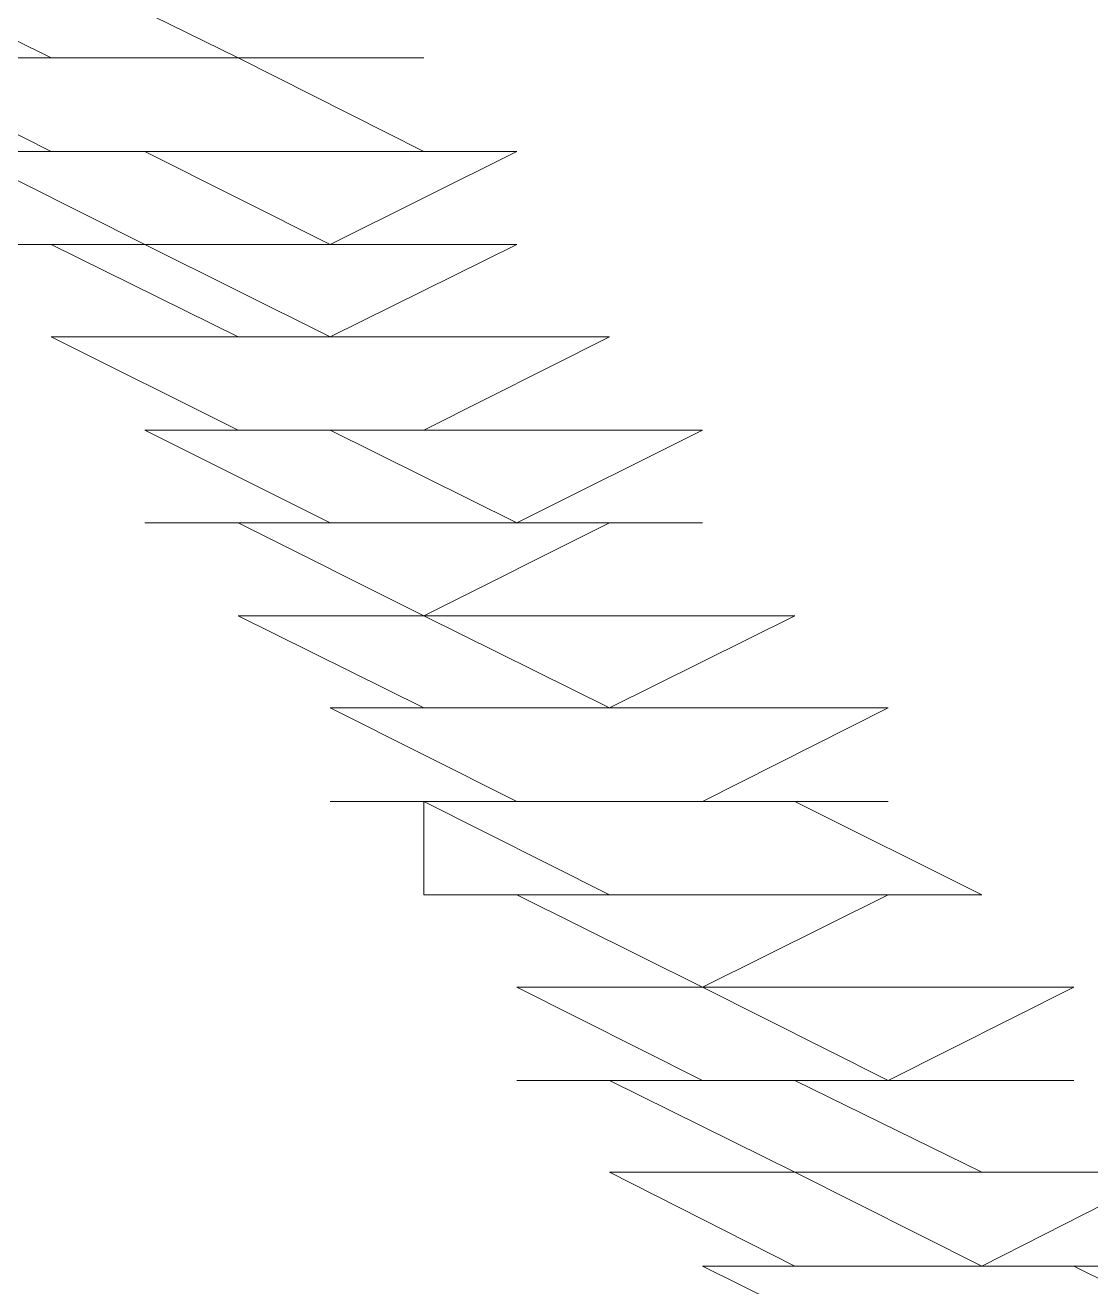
# Model space of a CAD drawing. Header units: millimetres. Extents: x 0 to 17945, y -132 to 1785.
# Drawn here: x 9886.468 to 9887.989, y 128.096 to 129.897 of the extents above; entities that cross this region are included whole.
import ezdxf

# ---------------------------------------------------------------- set-up
doc = ezdxf.new("R2010")
doc.units = ezdxf.units.MM

# ---------------------------------------------------------------- blocks, each defined once
blk = doc.blocks.new('TCR_GROWATT_40KTL3_X_FRONT')
at = {"color": 1, "lineweight": 9}
for points in [[(442.0628, 129.9815), (442.3277, 129.8501), (442.5946, 129.8501), (442.3277, 129.9815)], [(442.0628, 129.8501), (442.3277, 129.8501), (442.5946, 129.8501), (442.3277, 129.8501)], [(442.0628, 129.8501), (442.3277, 129.8501), (442.5946, 129.8501), (442.3277, 129.8501)], [(442.0628, 129.8501), (442.3277, 129.8501), (442.5946, 129.8501), (442.3277, 129.8501)], [(442.0628, 129.8501), (442.3277, 129.8501), (442.5946, 129.8501), (442.3277, 129.8501)], [(442.0628, 129.8501), (442.3277, 129.8501), (442.5946, 129.8501), (442.8595, 129.8501), (442.5946, 129.8501), (442.3277, 129.8501)], [(442.0628, 129.8501), (442.3277, 129.8501), (442.5946, 129.8501), (442.8595, 129.8501), (442.5946, 129.8501), (442.3277, 129.8501)], [(442.0628, 129.8501), (442.3277, 129.8501), (442.5946, 129.8501), (442.8595, 129.8501), (442.5946, 129.8501), (442.3277, 129.8501)], [(442.0628, 129.8501), (442.3277, 129.8501), (442.5946, 129.8501), (442.8595, 129.8501), (442.5946, 129.8501), (442.3277, 129.8501)], [(442.0628, 129.8501), (442.3277, 129.8501), (442.5946, 129.8501), (442.8595, 129.8501), (442.5946, 129.8501), (442.3277, 129.8501)], [(442.0628, 129.8501), (442.3277, 129.8501), (442.5946, 129.8501), (442.8595, 129.8501), (442.5946, 129.8501), (442.3277, 129.8501)], [(442.0628, 129.8501), (442.3277, 129.8501), (442.5946, 129.8501), (442.8595, 129.8501), (442.5946, 129.8501), (442.3277, 129.8501)], [(442.0628, 129.8501), (442.3277, 129.8501), (442.5946, 129.8501), (442.8595, 129.8501), (442.5946, 129.8501), (442.3277, 129.8501)], [(442.0628, 129.7163), (442.3277, 129.7163), (442.5946, 129.7163), (442.8595, 129.7163), (442.5946, 129.7163), (442.3277, 129.7163)], [(442.0628, 129.7163), (442.3277, 129.7163), (442.5946, 129.7163), (442.8595, 129.7163), (442.5946, 129.7163), (442.3277, 129.7163)], [(442.1966, 129.7163), (442.4614, 129.7163), (442.7257, 129.7163), (442.4614, 129.7163)], [(442.1966, 129.7163), (442.4614, 129.7163), (442.7257, 129.7163), (442.4614, 129.7163)], [(442.1966, 129.7163), (442.4614, 129.7163), (442.7257, 129.7163), (442.4614, 129.7163)], [(442.1966, 129.7163), (442.4614, 129.7163), (442.7257, 129.7163), (442.4614, 129.7163)], [(442.1966, 129.7163), (442.4614, 129.7163), (442.7257, 129.7163), (442.4614, 129.7163)], [(442.1966, 129.7163), (442.4614, 129.7163), (442.7257, 129.7163), (442.4614, 129.7163)], [(442.1966, 129.7163), (442.4614, 129.7163), (442.7257, 129.7163), (442.4614, 129.7163)], [(442.1966, 129.7163), (442.4614, 129.7163), (442.7257, 129.7163), (442.4614, 129.7163)], [(442.1966, 129.7163), (442.4614, 129.7163), (442.7257, 129.7163), (442.9924, 129.7163), (442.7257, 129.7163), (442.4614, 129.7163)], [(442.1966, 129.7163), (442.4614, 129.7163), (442.7257, 129.7163), (442.9924, 129.7163), (442.7257, 129.7163), (442.4614, 129.7163)], [(442.1966, 129.7163), (442.4614, 129.5835), (442.7257, 129.5835), (442.9924, 129.5835), (442.7257, 129.5835), (442.4614, 129.7163)], [(442.1966, 129.7163), (442.4614, 129.7163), (442.7257, 129.7163), (442.9924, 129.7163), (442.7257, 129.5835), (442.4614, 129.7163)], [(442.1966, 129.5835), (442.4614, 129.5835), (442.7257, 129.5835), (442.9924, 129.5835), (442.7257, 129.5835), (442.4614, 129.5835)], [(442.1966, 129.5835), (442.4614, 129.5835), (442.7257, 129.5835), (442.9924, 129.5835), (442.7257, 129.5835), (442.4614, 129.5835)], [(442.1966, 129.5835), (442.4614, 129.5835), (442.7257, 129.5835), (442.9924, 129.5835), (442.7257, 129.5835), (442.4614, 129.5835)], [(442.1966, 129.5835), (442.4614, 129.5835), (442.7257, 129.5835), (442.9924, 129.5835), (442.7257, 129.5835), (442.4614, 129.5835)], [(442.1966, 129.5835), (442.4614, 129.5835), (442.7257, 129.5835), (442.9924, 129.5835), (442.7257, 129.5835), (442.4614, 129.5835)], [(442.1966, 129.5835), (442.4614, 129.5835), (442.7257, 129.5835), (442.9924, 129.5835), (442.7257, 129.5835), (442.4614, 129.5835)], [(442.1966, 129.5835), (442.4614, 129.5835), (442.7257, 129.5835), (442.9924, 129.5835), (442.7257, 129.5835), (442.4614, 129.5835)], [(442.1966, 129.5835), (442.4614, 129.5835), (442.7257, 129.5835), (442.9924, 129.5835), (442.7257, 129.5835), (442.4614, 129.5835)], [(442.1966, 129.5835), (442.4614, 129.5835), (442.7257, 129.5835), (442.9924, 129.5835), (442.7257, 129.5835), (442.4614, 129.5835)], [(442.3277, 129.5835), (442.5946, 129.5835), (442.8595, 129.5835), (442.5946, 129.5835)], [(442.3277, 129.5835), (442.5946, 129.5835), (442.8595, 129.5835), (442.5946, 129.5835)], [(442.3277, 129.5835), (442.5946, 129.5835), (442.8595, 129.5835), (442.4614, 129.5835)], [(442.3277, 129.5835), (442.5946, 129.4515), (442.8595, 129.4515), (442.5946, 129.4515)], [(442.3277, 129.5835), (442.7257, 129.5835), (442.9924, 129.5835), (442.7257, 129.4515), (442.4614, 129.5835)], [(442.3277, 129.4515), (442.5946, 129.4515), (442.8595, 129.4515), (442.5946, 129.4515)], [(442.3277, 129.4515), (442.5946, 129.4515), (442.8595, 129.4515), (442.5946, 129.4515)], [(442.3277, 129.4515), (442.5946, 129.4515), (442.8595, 129.4515), (442.5946, 129.4515)], [(442.3277, 129.4515), (442.5946, 129.4515), (442.8595, 129.4515), (443.1246, 129.4515), (442.8595, 129.4515), (442.5946, 129.4515)], [(442.3277, 129.4515), (442.5946, 129.4515), (442.8595, 129.4515), (443.1246, 129.4515), (442.8595, 129.4515), (442.5946, 129.4515)], [(442.3277, 129.4515), (442.5946, 129.4515), (442.8595, 129.4515), (443.1246, 129.4515), (442.8595, 129.4515), (442.5946, 129.4515)], [(442.3277, 129.4515), (442.5946, 129.4515), (442.8595, 129.4515), (443.1246, 129.4515), (442.8595, 129.4515), (442.5946, 129.4515)], [(442.3277, 129.4515), (442.5946, 129.4515), (442.8595, 129.4515), (443.1246, 129.4515), (442.8595, 129.4515), (442.5946, 129.4515)], [(442.3277, 129.4515), (442.5946, 129.3183), (442.8595, 129.3183), (443.1246, 129.3183), (442.8595, 129.3183), (442.5946, 129.3183)], [(442.3277, 129.4515), (442.5946, 129.4515), (442.8595, 129.4515), (443.1246, 129.4515), (442.8595, 129.3183), (442.5946, 129.3183)], [(442.4614, 129.3183), (442.7257, 129.3183), (442.9924, 129.3183), (442.7257, 129.3183)], [(442.4614, 129.3183), (442.7257, 129.3183), (442.9924, 129.3183), (442.7257, 129.3183)], [(442.4614, 129.3183), (442.7257, 129.3183), (442.9924, 129.3183), (442.7257, 129.3183)], [(442.4614, 129.3183), (442.7257, 129.3183), (442.9924, 129.3183), (442.7257, 129.3183)], [(442.4614, 129.3183), (442.7257, 129.3183), (442.9924, 129.3183), (442.5946, 129.3183)], [(442.4614, 129.3183), (442.7257, 129.3183), (442.9924, 129.3183), (442.5946, 129.3183)], [(442.4614, 129.3183), (442.7257, 129.3183), (442.9924, 129.3183), (442.7257, 129.3183)], [(442.4614, 129.3183), (442.7257, 129.3183), (442.9924, 129.3183), (443.2575, 129.3183), (442.9924, 129.3183), (442.7257, 129.3183)], [(442.4614, 129.3183), (442.7257, 129.3183), (442.9924, 129.3183), (443.2575, 129.3183), (442.9924, 129.3183), (442.7257, 129.3183)], [(442.4614, 129.3183), (442.7257, 129.1863), (442.9924, 129.1863), (443.2575, 129.1863), (442.9924, 129.1863), (442.7257, 129.3183)], [(442.4614, 129.3183), (442.7257, 129.3183), (442.9924, 129.3183), (443.2575, 129.3183), (442.9924, 129.1863), (442.7257, 129.3183)], [(442.4614, 129.1863), (442.7257, 129.1863), (442.9924, 129.1863), (443.2575, 129.1863), (442.9924, 129.1863), (442.7257, 129.1863)], [(442.4614, 129.1863), (442.7257, 129.1863), (442.9924, 129.1863), (443.2575, 129.1863), (442.9924, 129.1863), (442.7257, 129.1863)], [(442.4614, 129.1863), (442.7257, 129.1863), (442.9924, 129.1863), (443.2575, 129.1863), (442.9924, 129.1863), (442.7257, 129.1863)], [(442.4614, 129.1863), (442.7257, 129.1863), (442.9924, 129.1863), (443.2575, 129.1863), (442.9924, 129.1863), (442.7257, 129.1863)], [(442.4614, 129.1863), (442.7257, 129.1863), (442.9924, 129.1863), (443.2575, 129.1863), (442.9924, 129.1863), (442.7257, 129.1863)], [(442.5946, 129.1863), (442.8595, 129.1863), (443.1246, 129.1863), (442.8595, 129.1863)], [(442.5946, 129.1863), (442.8595, 129.1863), (443.1246, 129.1863), (442.8595, 129.1863)], [(442.5946, 129.1863), (442.8595, 129.1863), (443.1246, 129.1863), (442.8595, 129.1863)], [(442.5946, 129.1863), (442.8595, 129.1863), (443.1246, 129.1863), (442.8595, 129.1863)], [(442.5946, 129.1863), (442.8595, 129.1863), (443.1246, 129.1863), (442.8595, 129.1863)], [(442.5946, 129.1863), (442.8595, 129.1863), (443.1246, 129.1863), (442.8595, 129.1863)], [(442.5946, 129.1863), (442.8595, 129.1863), (443.1246, 129.1863), (442.8595, 129.1863)], [(442.5946, 129.1863), (442.8595, 129.1863), (443.1246, 129.1863), (442.8595, 129.1863)], [(442.5946, 129.1863), (442.8595, 129.0534), (443.1246, 129.0534), (442.8595, 129.0534)], [(442.5946, 129.1863), (442.8595, 129.1863), (443.1246, 129.1863), (442.8595, 129.0534)], [(442.5946, 129.0534), (442.8595, 129.0534), (443.1246, 129.0534), (442.8595, 129.0534)], [(442.5946, 129.0534), (442.8595, 129.0534), (443.1246, 129.0534), (442.8595, 129.0534)], [(442.5946, 129.0534), (442.8595, 129.0534), (443.1246, 129.0534), (443.3895, 129.0534), (443.1246, 129.0534), (442.8595, 129.0534)], [(442.5946, 129.0534), (442.8595, 129.0534), (443.1246, 129.0534), (443.3895, 129.0534), (443.1246, 129.0534), (442.8595, 129.0534)], [(442.5946, 129.0534), (442.8595, 129.0534), (443.1246, 129.0534), (443.3895, 129.0534), (443.1246, 129.0534), (442.8595, 129.0534)], [(442.5946, 129.0534), (442.8595, 129.0534), (443.1246, 129.0534), (443.3895, 129.0534), (443.1246, 129.0534), (442.8595, 129.0534)], [(442.5946, 129.0534), (442.8595, 129.0534), (443.1246, 129.0534), (443.3895, 129.0534), (443.1246, 129.0534), (442.8595, 129.0534)], [(442.5946, 129.0534), (442.8595, 129.0534), (443.1246, 129.0534), (443.3895, 129.0534), (443.1246, 129.0534), (442.8595, 129.0534)], [(442.5946, 129.0534), (442.8595, 129.0534), (443.1246, 129.0534), (443.3895, 129.0534), (443.1246, 129.0534), (442.8595, 129.0534)], [(442.5946, 129.0534), (442.8595, 128.922), (443.1246, 128.922), (443.3895, 128.922), (443.1246, 128.922), (442.8595, 129.0534)], [(442.5946, 129.0534), (442.8595, 129.0534), (443.1246, 129.0534), (443.3895, 129.0534), (443.1246, 128.922), (442.8595, 129.0534)], [(442.7257, 128.922), (442.9924, 128.922), (443.2575, 128.922), (442.9924, 128.922)], [(442.7257, 128.922), (442.9924, 128.922), (443.2575, 128.922), (442.9924, 128.922)], [(442.7257, 128.922), (442.9924, 128.922), (443.2575, 128.922), (442.9924, 128.922)], [(442.7257, 128.922), (442.9924, 128.922), (443.2575, 128.922), (442.9924, 128.922)], [(442.7257, 128.922), (442.9924, 128.922), (443.2575, 128.922), (442.9924, 128.922)], [(442.7257, 128.922), (442.9924, 128.922), (443.2575, 128.922), (442.9924, 128.922)], [(442.7257, 128.922), (442.9924, 128.922), (443.2575, 128.922), (442.9924, 128.922)], [(442.7257, 128.922), (442.9924, 128.922), (443.2575, 128.922), (443.5224, 128.922), (443.2575, 128.922), (442.9924, 128.922)], [(442.7257, 128.922), (442.9924, 128.922), (443.2575, 128.922), (443.5224, 128.922), (443.2575, 128.922), (442.9924, 128.922)], [(442.7257, 128.922), (442.9924, 128.922), (443.2575, 128.922), (443.5224, 128.922), (443.2575, 128.922), (442.9924, 128.922)], [(442.7257, 128.922), (442.9924, 128.922), (443.2575, 128.922), (443.5224, 128.922), (443.2575, 128.922), (442.9924, 128.922)], [(442.7257, 128.922), (442.9924, 128.7883), (443.2575, 128.7883), (443.5224, 128.7883), (443.2575, 128.7883), (442.9924, 128.7883)], [(442.7257, 128.922), (442.9924, 128.922), (443.2575, 128.922), (443.5224, 128.922), (443.2575, 128.7883), (442.9924, 128.7883)], [(442.7257, 128.7883), (442.9924, 128.7883), (443.2575, 128.7883), (443.5224, 128.7883), (443.2575, 128.7883), (442.9924, 128.7883)], [(442.7257, 128.7883), (442.9924, 128.7883), (443.2575, 128.7883), (443.5224, 128.7883), (443.2575, 128.7883), (442.9924, 128.7883)], [(442.7257, 128.7883), (442.9924, 128.7883), (443.2575, 128.7883), (443.5224, 128.7883), (443.2575, 128.7883), (442.9924, 128.7883)], [(442.7257, 128.7883), (442.9924, 128.7883), (443.2575, 128.7883), (443.5224, 128.7883), (443.2575, 128.7883), (442.9924, 128.7883)], [(442.7257, 128.7883), (442.9924, 128.7883), (443.2575, 128.7883), (443.5224, 128.7883), (443.2575, 128.7883), (442.9924, 128.7883)], [(442.7257, 128.7883), (442.9924, 128.7883), (443.2575, 128.7883), (443.5224, 128.7883), (443.2575, 128.7883), (442.9924, 128.7883)], [(442.7257, 128.7883), (442.9924, 128.7883), (443.2575, 128.7883), (443.5224, 128.7883), (443.2575, 128.7883), (442.9924, 128.7883)], [(442.7257, 128.7883), (442.9924, 128.7883), (443.2575, 128.7883), (443.5224, 128.7883), (443.2575, 128.7883), (442.9924, 128.7883)], [(442.7257, 128.7883), (442.9924, 128.7883), (443.2575, 128.7883), (443.5224, 128.7883), (443.2575, 128.7883), (442.9924, 128.7883)], [(442.8595, 128.7883), (443.1246, 128.7883), (443.3895, 128.7883), (443.1246, 128.7883)], [(442.8595, 128.7883), (443.1246, 128.7883), (443.3895, 128.7883), (443.1246, 128.7883)], [(442.8595, 128.7883), (443.1246, 128.7883), (443.3895, 128.7883), (443.1246, 128.7883)], [(442.8595, 128.7883), (443.1246, 128.7883), (443.3895, 128.7883), (443.1246, 128.7883)], [(442.8595, 128.7883), (443.1246, 128.6554), (443.3895, 128.6554), (443.6562, 128.6554), (443.3895, 128.6554), (443.1246, 128.6554), (442.8595, 128.6554)], [(442.8595, 128.7883), (443.1246, 128.7883), (443.3895, 128.7883), (443.6562, 128.6554), (443.3895, 128.6554), (443.1246, 128.6554), (442.8595, 128.6554)], [(442.8595, 128.6554), (443.1246, 128.6554), (443.3895, 128.6554), (443.6562, 128.6554), (443.3895, 128.6554), (443.1246, 128.6554)], [(442.8595, 128.6554), (443.1246, 128.6554), (443.3895, 128.6554), (443.6562, 128.6554), (443.3895, 128.6554), (443.1246, 128.6554)], [(442.8595, 128.6554), (443.1246, 128.6554), (443.3895, 128.6554), (443.6562, 128.6554), (443.3895, 128.6554), (443.1246, 128.6554)], [(442.8595, 128.6554), (443.1246, 128.6554), (443.3895, 128.6554), (443.6562, 128.6554), (443.3895, 128.6554), (443.1246, 128.6554)], [(442.8595, 128.6554), (443.1246, 128.6554), (443.3895, 128.6554), (443.6562, 128.6554), (443.3895, 128.6554), (443.1246, 128.6554)], [(442.8595, 128.6554), (443.1246, 128.6554), (443.3895, 128.6554), (443.6562, 128.6554), (443.3895, 128.6554), (443.1246, 128.6554)], [(442.9924, 128.6554), (443.2575, 128.5234), (443.5224, 128.5234), (443.2575, 128.5234)], [(442.9924, 128.6554), (443.2575, 128.6554), (443.5224, 128.6554), (443.2575, 128.5234)], [(442.9924, 128.5234), (443.2575, 128.5234), (443.5224, 128.5234), (443.2575, 128.5234)], [(442.9924, 128.5234), (443.2575, 128.5234), (443.5224, 128.5234), (443.2575, 128.5234)], [(442.9924, 128.5234), (443.2575, 128.5234), (443.5224, 128.5234), (443.2575, 128.5234)], [(442.9924, 128.5234), (443.2575, 128.5234), (443.5224, 128.5234), (443.2575, 128.5234)], [(442.9924, 128.5234), (443.2575, 128.5234), (443.5224, 128.5234), (443.2575, 128.5234)], [(442.9924, 128.5234), (443.2575, 128.5234), (443.5224, 128.5234), (443.2575, 128.5234)], [(442.9924, 128.5234), (443.2575, 128.5234), (443.5224, 128.5234), (443.2575, 128.5234)], [(442.9924, 128.5234), (443.2575, 128.5234), (443.5224, 128.5234), (443.2575, 128.5234)], [(442.9924, 128.5234), (443.2575, 128.5234), (443.5224, 128.5234), (443.2575, 128.5234)], [(442.9924, 128.5234), (443.2575, 128.5234), (443.5224, 128.5234), (443.7875, 128.5234), (443.5224, 128.5234), (443.2575, 128.5234)], [(442.9924, 128.5234), (443.2575, 128.5234), (443.5224, 128.5234), (443.7875, 128.5234), (443.5224, 128.5234), (443.2575, 128.5234)], [(442.9924, 128.5234), (443.2575, 128.3902), (443.5224, 128.3902), (443.7875, 128.3902), (443.5224, 128.3902), (443.2575, 128.5234)], [(442.9924, 128.5234), (443.2575, 128.5234), (443.5224, 128.5234), (443.7875, 128.5234), (443.5224, 128.3902), (443.2575, 128.5234)], [(442.9924, 128.3902), (443.2575, 128.3902), (443.5224, 128.3902), (443.7875, 128.3902), (443.5224, 128.3902), (443.2575, 128.3902)], [(442.9924, 128.3902), (443.2575, 128.3902), (443.5224, 128.3902), (443.7875, 128.3902), (443.5224, 128.3902), (443.2575, 128.3902)], [(442.9924, 128.3902), (443.2575, 128.3902), (443.5224, 128.3902), (443.7875, 128.3902), (443.5224, 128.3902), (443.2575, 128.3902)], [(442.9924, 128.3902), (443.2575, 128.3902), (443.5224, 128.3902), (443.7875, 128.3902), (443.5224, 128.3902), (443.2575, 128.3902)], [(442.9924, 128.3902), (443.2575, 128.3902), (443.5224, 128.3902), (443.7875, 128.3902), (443.5224, 128.3902), (443.2575, 128.3902)], [(442.9924, 128.3902), (443.2575, 128.3902), (443.5224, 128.3902), (443.7875, 128.3902), (443.5224, 128.3902), (443.2575, 128.3902)], [(443.1246, 128.3902), (443.3895, 128.3902), (443.6562, 128.3902), (443.3895, 128.3902)], [(443.1246, 128.3902), (443.3895, 128.3902), (443.6562, 128.3902), (443.3895, 128.3902)], [(443.1246, 128.3902), (443.3895, 128.3902), (443.6562, 128.3902), (443.3895, 128.3902)], [(443.1246, 128.3902), (443.3895, 128.3902), (443.6562, 128.3902), (443.3895, 128.3902)], [(443.1246, 128.3902), (443.3895, 128.3902), (443.6562, 128.3902), (443.3895, 128.3902)], [(443.1246, 128.3902), (443.3895, 128.3902), (443.6562, 128.3902), (443.3895, 128.3902)], [(443.1246, 128.3902), (443.3895, 128.3902), (443.6562, 128.3902), (443.3895, 128.3902)], [(443.1246, 128.3902), (443.3895, 128.3902), (443.6562, 128.3902), (443.3895, 128.3902)], [(443.1246, 128.3902), (443.3895, 128.2591), (443.6562, 128.2591), (443.3895, 128.3902)], [(443.1246, 128.3902), (443.3895, 128.3902), (443.6562, 128.3902), (443.3895, 128.3902)], [(443.1246, 128.2591), (443.3895, 128.2591), (443.6562, 128.2591), (443.9204, 128.2591), (443.6562, 128.2591), (443.3895, 128.2591)], [(443.1246, 128.2591), (443.3895, 128.2591), (443.6562, 128.2591), (443.9204, 128.2591), (443.6562, 128.2591), (443.3895, 128.2591)], [(443.1246, 128.2591), (443.3895, 128.2591), (443.6562, 128.2591), (443.9204, 128.2591), (443.6562, 128.2591), (443.3895, 128.2591)], [(443.1246, 128.2591), (443.3895, 128.2591), (443.6562, 128.2591), (443.9204, 128.2591), (443.6562, 128.2591), (443.3895, 128.2591)], [(443.1246, 128.2591), (443.3895, 128.2591), (443.6562, 128.2591), (443.9204, 128.2591), (443.6562, 128.2591), (443.3895, 128.2591)], [(443.1246, 128.2591), (443.3895, 128.2591), (443.6562, 128.2591), (443.9204, 128.2591), (443.6562, 128.2591), (443.3895, 128.2591)], [(443.1246, 128.2591), (443.3895, 128.2591), (443.6562, 128.2591), (443.9204, 128.2591), (443.6562, 128.2591), (443.3895, 128.2591)], [(443.1246, 128.2591), (443.3895, 128.2591), (443.6562, 128.2591), (443.9204, 128.2591), (443.6562, 128.2591), (443.3895, 128.2591)], [(443.1246, 128.2591), (443.3895, 128.2591), (443.6562, 128.2591), (443.9204, 128.2591), (443.6562, 128.2591), (443.3895, 128.2591)], [(443.1246, 128.2591), (443.3895, 128.2591), (443.6562, 128.2591), (443.9204, 128.2591), (443.6562, 128.2591), (443.3895, 128.2591)], [(443.1246, 128.2591), (443.3895, 128.2591), (443.6562, 128.2591), (443.9204, 128.2591), (443.6562, 128.2591), (443.3895, 128.2591)], [(443.1246, 128.2591), (443.3895, 128.2591), (443.6562, 128.2591), (443.9204, 128.2591), (443.6562, 128.2591), (443.3895, 128.2591)], [(443.1246, 128.2591), (443.3895, 128.2591), (443.6562, 128.2591), (443.9204, 128.2591), (443.6562, 128.2591), (443.3895, 128.2591)], [(443.1246, 128.2591), (443.3895, 128.1253), (443.6562, 128.1253), (443.9204, 128.1253), (443.6562, 128.1253), (443.3895, 128.2591)], [(443.1246, 128.2591), (443.3895, 128.2591), (443.6562, 128.2591), (443.9204, 128.2591), (443.6562, 128.1253), (443.3895, 128.2591)], [(443.2575, 128.1253), (443.5224, 128.1253), (443.7875, 128.1253), (443.5224, 128.1253)], [(443.2575, 128.1253), (443.5224, 128.1253), (443.7875, 128.1253), (443.5224, 128.1253)], [(443.2575, 128.1253), (443.5224, 128.1253), (443.7875, 128.1253), (443.5224, 128.1253)], [(443.2575, 128.1253), (443.5224, 128.1253), (443.7875, 128.1253), (443.5224, 128.1253)], [(443.2575, 128.1253), (443.5224, 128.1253), (443.7875, 128.1253), (443.5224, 128.1253)], [(443.2575, 128.1253), (443.5224, 128.1253), (443.7875, 128.1253), (443.5224, 128.1253)], [(443.2575, 128.1253), (443.5224, 128.1253), (443.7875, 128.1253), (443.5224, 128.1253)], [(443.2575, 128.1253), (443.5224, 128.1253), (443.7875, 128.1253), (444.0527, 128.1253), (443.7875, 128.1253), (443.5224, 128.1253)], [(443.2575, 128.1253), (443.5224, 128.1253), (443.7875, 128.1253), (444.0527, 128.1253), (443.7875, 128.1253), (443.5224, 128.1253)], [(443.2575, 128.1253), (443.5224, 127.994), (443.7875, 127.994), (444.0527, 127.994), (443.7875, 128.1253), (443.5224, 128.1253)], [(443.2575, 128.1253), (443.5224, 128.1253), (443.7875, 128.1253), (444.0527, 128.1253), (443.7875, 128.1253), (443.5224, 128.1253)]]:
    blk.add_lwpolyline(points, close=True, dxfattribs=at)
for points in [[(442.0628, 129.8501), (442.3277, 129.8501), (442.5946, 129.8501), (442.7257, 129.8501)], [(442.7257, 129.8501), (442.4614, 129.8501), (442.1966, 129.8501), (442.0628, 129.8501)], [(442.0628, 129.8501), (442.3277, 129.8501), (442.5946, 129.8501), (442.7257, 129.8501)], [(442.7257, 129.8501), (442.4614, 129.8501), (442.1966, 129.8501), (442.0628, 129.8501)], [(442.0628, 129.8501), (442.3277, 129.8501), (442.5946, 129.8501), (442.8595, 129.8501)], [(442.8595, 129.8501), (442.5946, 129.8501), (442.3277, 129.8501), (442.0628, 129.8501)], [(442.0628, 129.8501), (442.3277, 129.8501), (442.5946, 129.8501), (442.8595, 129.8501)], [(442.8595, 129.8501), (442.5946, 129.8501), (442.3277, 129.8501), (442.0628, 129.8501)], [(442.0628, 129.8501), (442.3277, 129.8501), (442.5946, 129.8501), (442.8595, 129.8501)], [(442.8595, 129.8501), (442.5946, 129.8501), (442.3277, 129.8501), (442.0628, 129.8501)], [(442.0628, 129.8501), (442.3277, 129.7163), (442.5946, 129.7163), (442.8595, 129.7163)], [(442.8595, 129.7163), (442.5946, 129.8501), (442.3277, 129.8501), (442.0628, 129.8501)], [(442.1966, 129.7163), (442.4614, 129.7163), (442.7257, 129.7163), (442.9924, 129.7163)], [(442.8595, 129.7163), (442.5946, 129.7163), (442.3277, 129.7163), (442.1966, 129.7163)], [(442.1966, 129.7163), (442.4614, 129.7163), (442.7257, 129.7163), (442.9924, 129.7163)], [(442.8595, 129.7163), (442.5946, 129.7163), (442.3277, 129.7163), (442.1966, 129.7163)], [(442.1966, 129.7163), (442.4614, 129.7163), (442.7257, 129.7163), (442.9924, 129.7163)], [(442.8595, 129.7163), (442.5946, 129.7163), (442.3277, 129.7163), (442.1966, 129.7163)], [(442.1966, 129.7163), (442.4614, 129.7163), (442.7257, 129.7163), (442.9924, 129.7163)], [(442.8595, 129.7163), (442.5946, 129.7163), (442.3277, 129.7163), (442.1966, 129.7163)], [(442.1966, 129.5835), (442.4614, 129.5835), (442.7257, 129.5835), (442.9924, 129.5835)], [(442.9924, 129.5835), (442.7257, 129.5835), (442.4614, 129.5835), (442.1966, 129.5835)], [(442.1966, 129.5835), (442.4614, 129.5835), (442.7257, 129.5835), (442.9924, 129.5835)], [(442.9924, 129.5835), (442.7257, 129.5835), (442.4614, 129.5835), (442.1966, 129.5835)], [(442.1966, 129.5835), (442.4614, 129.5835), (442.7257, 129.5835), (442.9924, 129.5835)], [(442.9924, 129.5835), (442.7257, 129.5835), (442.4614, 129.5835), (442.1966, 129.5835)], [(442.3277, 129.5835), (442.5946, 129.5835), (442.8595, 129.5835), (442.9924, 129.5835)], [(442.9924, 129.5835), (442.7257, 129.5835), (442.4614, 129.5835), (442.3277, 129.5835)], [(442.3277, 129.5835), (442.5946, 129.5835), (442.8595, 129.5835), (442.9924, 129.5835)], [(442.9924, 129.5835), (442.7257, 129.5835), (442.4614, 129.5835), (442.3277, 129.5835)], [(442.3277, 129.5835), (442.7257, 129.5835), (442.9924, 129.5835)], [(442.9924, 129.5835), (442.7257, 129.5835), (442.4614, 129.5835), (442.3277, 129.5835)], [(442.3277, 129.4515), (442.5946, 129.4515), (442.8595, 129.4515), (442.9924, 129.4515)], [(442.9924, 129.4515), (442.7257, 129.4515), (442.4614, 129.4515), (442.3277, 129.4515)], [(442.3277, 129.4515), (442.5946, 129.4515), (442.8595, 129.4515), (442.9924, 129.4515)], [(442.9924, 129.4515), (442.7257, 129.4515), (442.4614, 129.4515), (442.3277, 129.4515)], [(442.3277, 129.4515), (442.5946, 129.4515), (442.8595, 129.4515), (442.9924, 129.4515)], [(442.9924, 129.4515), (442.7257, 129.4515), (442.4614, 129.4515), (442.3277, 129.4515)], [(442.3277, 129.4515), (442.5946, 129.4515), (442.8595, 129.4515), (442.9924, 129.4515)], [(442.9924, 129.4515), (442.7257, 129.4515), (442.4614, 129.4515), (442.3277, 129.4515)], [(442.3277, 129.4515), (442.5946, 129.4515), (442.8595, 129.4515), (442.9924, 129.4515)], [(442.9924, 129.4515), (442.7257, 129.4515), (442.4614, 129.4515), (442.3277, 129.4515)], [(442.3277, 129.4515), (442.5946, 129.4515), (442.8595, 129.4515), (443.1246, 129.4515)], [(443.1246, 129.4515), (442.8595, 129.4515), (442.5946, 129.4515), (442.3277, 129.4515)], [(442.4614, 129.3183), (442.7257, 129.3183), (442.9924, 129.3183), (443.1246, 129.3183)], [(443.1246, 129.3183), (442.8595, 129.3183), (442.5946, 129.3183), (442.4614, 129.3183)], [(442.4614, 129.3183), (442.7257, 129.3183), (442.9924, 129.3183), (443.1246, 129.3183)], [(443.1246, 129.3183), (442.8595, 129.3183), (442.5946, 129.3183), (442.4614, 129.3183)], [(442.4614, 129.3183), (442.7257, 129.3183), (442.9924, 129.3183), (443.1246, 129.3183)], [(443.1246, 129.3183), (442.8595, 129.3183), (442.5946, 129.3183), (442.4614, 129.3183)], [(442.4614, 129.3183), (442.7257, 129.3183), (442.9924, 129.3183), (443.1246, 129.3183)], [(443.1246, 129.3183), (442.8595, 129.3183), (442.5946, 129.3183), (442.4614, 129.3183)], [(442.4614, 129.3183), (442.7257, 129.3183), (442.9924, 129.3183), (443.1246, 129.3183)], [(443.1246, 129.3183), (442.8595, 129.3183), (442.5946, 129.3183), (442.4614, 129.3183)], [(442.4614, 129.1863), (442.7257, 129.1863), (442.9924, 129.1863), (443.2575, 129.1863)], [(443.2575, 129.1863), (442.9924, 129.1863), (442.7257, 129.1863), (442.4614, 129.1863)], [(442.4614, 129.1863), (442.7257, 129.1863), (442.9924, 129.1863), (443.2575, 129.1863)], [(443.2575, 129.1863), (442.9924, 129.1863), (442.7257, 129.1863), (442.4614, 129.1863)], [(442.4614, 129.1863), (442.7257, 129.1863), (442.9924, 129.1863), (443.2575, 129.1863)], [(443.2575, 129.1863), (442.9924, 129.1863), (442.7257, 129.1863), (442.4614, 129.1863)], [(442.5946, 129.1863), (442.8595, 129.1863), (443.1246, 129.1863), (443.2575, 129.1863)], [(443.2575, 129.1863), (442.9924, 129.1863), (442.7257, 129.1863), (442.5946, 129.1863)], [(442.5946, 129.1863), (442.8595, 129.1863), (443.1246, 129.1863), (443.2575, 129.1863)], [(443.2575, 129.1863), (442.9924, 129.1863), (442.7257, 129.1863), (442.5946, 129.1863)], [(442.5946, 129.1863), (442.8595, 129.1863), (443.1246, 129.1863), (443.2575, 129.1863)], [(443.2575, 129.1863), (442.9924, 129.1863), (442.7257, 129.1863), (442.5946, 129.1863)], [(442.5946, 129.1863), (442.8595, 129.1863), (443.1246, 129.1863), (443.2575, 129.1863)], [(443.2575, 129.1863), (442.9924, 129.1863), (442.7257, 129.1863), (442.5946, 129.1863)], [(442.5946, 129.0534), (442.8595, 129.0534), (443.1246, 129.0534), (443.3895, 129.0534)], [(443.2575, 129.0534), (442.9924, 129.0534), (442.7257, 129.0534), (442.5946, 129.0534)], [(442.5946, 129.0534), (442.8595, 129.0534), (443.1246, 129.0534), (443.3895, 129.0534)], [(443.2575, 129.0534), (442.9924, 129.0534), (442.7257, 129.0534), (442.5946, 129.0534)], [(442.5946, 129.0534), (442.8595, 129.0534), (443.1246, 129.0534), (443.3895, 129.0534)], [(443.3895, 129.0534), (443.1246, 129.0534), (442.8595, 129.0534), (442.5946, 129.0534)], [(442.5946, 129.0534), (442.8595, 129.0534), (443.1246, 129.0534), (443.3895, 129.0534)], [(443.3895, 129.0534), (443.1246, 129.0534), (442.8595, 129.0534), (442.5946, 129.0534)], [(442.5946, 129.0534), (442.8595, 129.0534), (443.1246, 129.0534), (443.3895, 129.0534)], [(443.3895, 129.0534), (443.1246, 129.0534), (442.8595, 129.0534), (442.5946, 129.0534)], [(442.7257, 128.922), (442.9924, 128.922), (443.2575, 128.922), (443.3895, 128.922)], [(443.3895, 128.922), (443.1246, 128.922), (442.8595, 128.922), (442.7257, 128.922)], [(442.7257, 128.922), (442.9924, 128.922), (443.2575, 128.922), (443.3895, 128.922)], [(443.3895, 128.922), (443.1246, 128.922), (442.8595, 128.922), (442.7257, 128.922)], [(442.7257, 128.922), (442.9924, 128.922), (443.2575, 128.922), (443.3895, 128.922)], [(443.3895, 128.922), (443.1246, 128.922), (442.8595, 128.922), (442.7257, 128.922)], [(442.7257, 128.922), (442.9924, 128.922), (443.2575, 128.922), (443.3895, 128.922)], [(443.3895, 128.922), (443.1246, 128.922), (442.8595, 128.922), (442.7257, 128.922)], [(442.7257, 128.922), (442.9924, 128.922), (443.2575, 128.922), (443.3895, 128.922)], [(443.3895, 128.922), (443.1246, 128.922), (442.8595, 128.922), (442.7257, 128.922)], [(442.7257, 128.7883), (442.9924, 128.7883), (443.2575, 128.7883), (443.5224, 128.7883)], [(443.5224, 128.7883), (443.2575, 128.7883), (442.9924, 128.7883), (442.7257, 128.7883)], [(442.8595, 128.7883), (443.1246, 128.7883), (443.3895, 128.7883), (443.5224, 128.7883)], [(443.5224, 128.7883), (443.2575, 128.7883), (442.9924, 128.7883), (442.8595, 128.7883)], [(442.8595, 128.7883), (443.1246, 128.7883), (443.3895, 128.7883), (443.5224, 128.7883)], [(443.5224, 128.7883), (443.2575, 128.7883), (442.9924, 128.7883), (442.8595, 128.7883)], [(442.8595, 128.7883), (443.1246, 128.7883), (443.3895, 128.7883), (443.5224, 128.7883)], [(443.5224, 128.7883), (443.2575, 128.7883), (442.9924, 128.7883), (442.8595, 128.7883)], [(442.8595, 128.7883), (443.1246, 128.7883), (443.3895, 128.7883), (443.5224, 128.7883)], [(443.5224, 128.7883), (443.2575, 128.7883), (442.9924, 128.7883), (442.8595, 128.7883)], [(442.8595, 128.7883), (443.1246, 128.7883), (443.3895, 128.7883), (443.5224, 128.7883)], [(443.5224, 128.7883), (443.2575, 128.7883), (442.9924, 128.7883), (442.8595, 128.7883)], [(442.8595, 128.7883), (443.1246, 128.7883), (443.3895, 128.7883), (443.5224, 128.7883)], [(443.5224, 128.7883), (443.2575, 128.7883), (442.9924, 128.7883), (442.8595, 128.7883)], [(442.8595, 128.6554), (443.1246, 128.6554), (443.3895, 128.6554), (443.6562, 128.6554)], [(443.5224, 128.6554), (443.2575, 128.6554), (442.9924, 128.6554), (442.8595, 128.6554)], [(442.8595, 128.6554), (443.1246, 128.6554), (443.3895, 128.6554), (443.6562, 128.6554)], [(443.5224, 128.6554), (443.2575, 128.6554), (442.9924, 128.6554), (442.8595, 128.6554)], [(442.8595, 128.6554), (443.1246, 128.6554), (443.3895, 128.6554), (443.6562, 128.6554)], [(443.5224, 128.6554), (443.2575, 128.6554), (442.9924, 128.6554), (442.8595, 128.6554)], [(442.8595, 128.6554), (443.1246, 128.6554), (443.3895, 128.6554), (443.6562, 128.6554)], [(443.5224, 128.6554), (443.2575, 128.6554), (442.9924, 128.6554), (442.8595, 128.6554)], [(442.8595, 128.6554), (443.1246, 128.6554), (443.3895, 128.6554), (443.6562, 128.6554)], [(443.6562, 128.6554), (443.3895, 128.6554), (443.1246, 128.6554), (442.8595, 128.6554)], [(442.8595, 128.6554), (443.1246, 128.6554), (443.3895, 128.6554), (443.6562, 128.6554)], [(443.6562, 128.6554), (443.3895, 128.6554), (443.1246, 128.6554), (442.8595, 128.6554)], [(442.9924, 128.5234), (443.2575, 128.5234), (443.5224, 128.5234), (443.6562, 128.5234)], [(443.6562, 128.5234), (443.3895, 128.5234), (443.1246, 128.5234), (442.9924, 128.5234)], [(442.9924, 128.5234), (443.2575, 128.5234), (443.5224, 128.5234), (443.6562, 128.5234)], [(443.6562, 128.5234), (443.3895, 128.5234), (443.1246, 128.5234), (442.9924, 128.5234)], [(442.9924, 128.5234), (443.2575, 128.5234), (443.5224, 128.5234), (443.6562, 128.5234)], [(443.6562, 128.5234), (443.3895, 128.5234), (443.1246, 128.5234), (442.9924, 128.5234)], [(442.9924, 128.3902), (443.2575, 128.3902), (443.5224, 128.3902), (443.7875, 128.3902)], [(443.7875, 128.3902), (443.5224, 128.3902), (443.2575, 128.3902), (442.9924, 128.3902)], [(442.9924, 128.3902), (443.2575, 128.3902), (443.5224, 128.3902), (443.7875, 128.3902)], [(443.7875, 128.3902), (443.5224, 128.3902), (443.2575, 128.3902), (442.9924, 128.3902)], [(443.1246, 128.3902), (443.3895, 128.3902), (443.6562, 128.3902), (443.7875, 128.3902)], [(443.7875, 128.3902), (443.5224, 128.3902), (443.2575, 128.3902), (443.1246, 128.3902)], [(443.1246, 128.3902), (443.3895, 128.3902), (443.6562, 128.3902), (443.7875, 128.3902)], [(443.7875, 128.3902), (443.5224, 128.3902), (443.2575, 128.3902), (443.1246, 128.3902)], [(443.1246, 128.2591), (443.3895, 128.2591), (443.6562, 128.2591), (443.7875, 128.2591)], [(443.7875, 128.2591), (443.5224, 128.2591), (443.2575, 128.2591), (443.1246, 128.2591)], [(443.1246, 128.2591), (443.3895, 128.2591), (443.6562, 128.2591), (443.7875, 128.2591)], [(443.7875, 128.2591), (443.5224, 128.2591), (443.2575, 128.2591), (443.1246, 128.2591)], [(443.1246, 128.2591), (443.3895, 128.2591), (443.6562, 128.2591), (443.9204, 128.2591)], [(443.9204, 128.2591), (443.6562, 128.2591), (443.3895, 128.2591), (443.1246, 128.2591)], [(443.2575, 128.1253), (443.5224, 128.1253), (443.7875, 128.1253), (443.9204, 128.1253)], [(443.9204, 128.1253), (443.6562, 128.1253), (443.3895, 128.1253), (443.2575, 128.1253)], [(443.2575, 128.1253), (443.5224, 128.1253), (443.7875, 128.1253), (443.9204, 128.1253)], [(443.9204, 128.1253), (443.6562, 128.1253), (443.3895, 128.1253), (443.2575, 128.1253)], [(443.2575, 128.1253), (443.5224, 128.1253), (443.7875, 128.1253), (443.9204, 128.1253)], [(443.9204, 128.1253), (443.6562, 128.1253), (443.3895, 128.1253), (443.2575, 128.1253)], [(443.2575, 128.1253), (443.5224, 128.1253), (443.7875, 128.1253), (443.9204, 128.1253)], [(443.9204, 128.1253), (443.6562, 128.1253), (443.3895, 128.1253), (443.2575, 128.1253)], [(443.2575, 128.1253), (443.5224, 128.1253), (443.7875, 128.1253), (443.9204, 128.1253)], [(443.9204, 128.1253), (443.6562, 128.1253), (443.3895, 128.1253), (443.2575, 128.1253)], [(443.2575, 128.1253), (443.5224, 128.1253), (443.7875, 128.1253), (444.0527, 128.1253)], [(443.9204, 128.1253), (443.6562, 128.1253), (443.3895, 128.1253), (443.2575, 128.1253)], [(443.2575, 128.1253), (443.5224, 128.1253), (443.7875, 128.1253), (444.0527, 128.1253)], [(443.9204, 128.1253), (443.6562, 128.1253), (443.3895, 128.1253), (443.2575, 128.1253)]]:
    blk.add_lwpolyline(points, dxfattribs=at)

msp = doc.modelspace()

# ---------------------------------------------------------------- block references
msp.add_blockref('TCR_GROWATT_40KTL3_X_FRONT', (9444.1773, 0))

doc.saveas('drawing.dxf')
